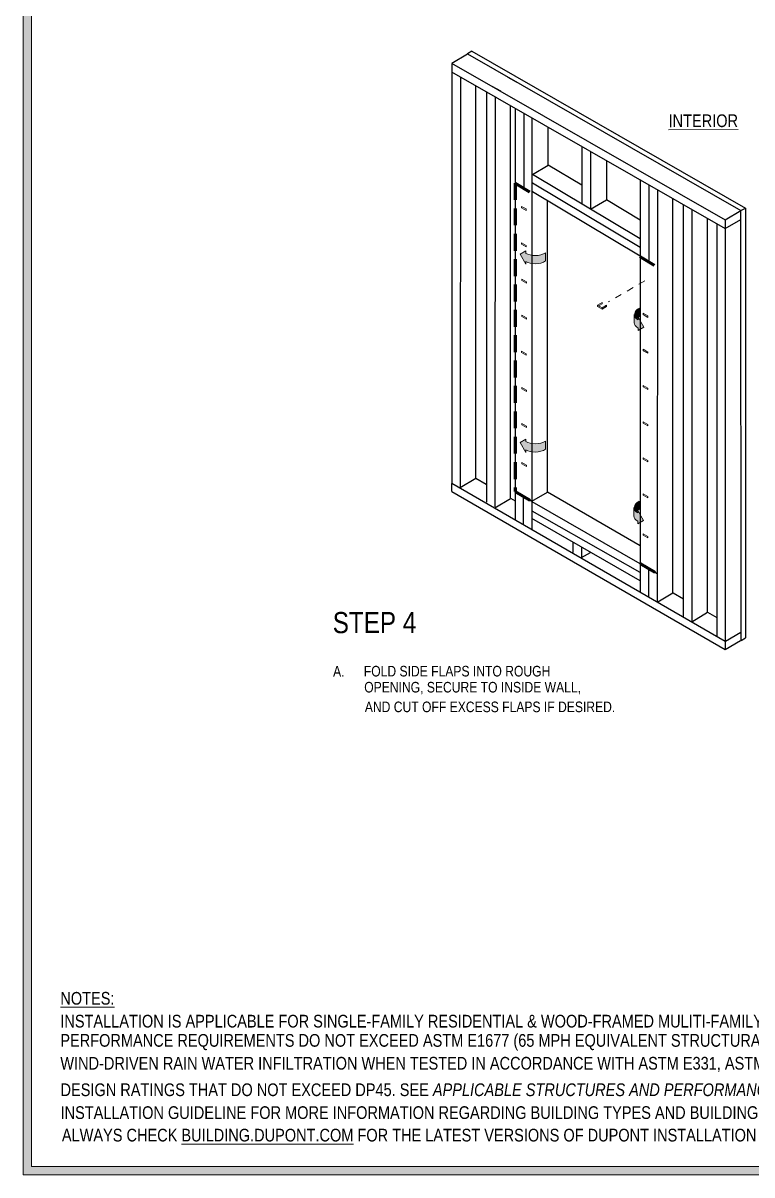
# Model space of a CAD drawing. Header units: inches. Extents: x -20.8 to 74.7, y -53.7 to 19.1.
# Drawn here: x -20.67 to -9.9, y -15.13 to 1.9 of the extents above; entities that cross this region are included whole.
import ezdxf

# ---------------------------------------------------------------- set-up
doc = ezdxf.new("R2010")
doc.units = ezdxf.units.IN
doc.header["$MEASUREMENT"] = 0
for name, pattern in [('AI-Linetype-11', [0.375113, 0.250075, -0.125038]), ('AI-Linetype-49', [0.055556, 0.041667, -0.013889]), ('AI-Linetype-6', [0.375113, 0.250075, -0.125038]), ('AI-Linetype-7', [0.375113, 0.250075, -0.125038]), ('AI-Linetype-8', [0.375113, 0.250075, -0.125038]), ('AI-Linetype-9', [0.375113, 0.250075, -0.125038])]:
    doc.linetypes.add(name, pattern=pattern)
for name, color, linetype, lineweight in [('.ATI-TEXT', 7, 'Continuous', 0), ('G-ANNO-TTLB', 7, 'Continuous', 0), ('LOGOS', 7, 'Continuous', 0), ('TYVEK', 7, 'Continuous', 0)]:
    doc.layers.add(name, color=color, linetype=linetype, lineweight=lineweight)

# ---------------------------------------------------------------- blocks, each defined once
blk = doc.blocks.new('Block_164')
at = {"layer": 'TYVEK', "color": 33, "lineweight": 25, "true_color": 0xcb9865}
for points in [[(-10.058, -7.231)], [(-10.291, -7.366)]]:
    blk.add_lwpolyline(points, dxfattribs=at)
blk = doc.blocks.new('Block_165')
at = {"layer": 'TYVEK', "color": 33, "lineweight": 25, "true_color": 0xcb9865}
for p, q in [((-11.55, -0.417), (-11.55, -1.552)), ((-11.422, -0.493), (-11.422, -1.628))]:
    blk.add_line(p, q, dxfattribs=at)
blk = doc.blocks.new('Block_166')
at = {"layer": 'TYVEK', "color": 33, "lineweight": 25, "true_color": 0xcb9865}
for p, q in [((-13.267, 0.565), (-13.267, -0.528)), ((-13.15, 0.498), (-13.15, -0.595))]:
    blk.add_line(p, q, dxfattribs=at)
blk = doc.blocks.new('Block_167')
at = {"layer": 'TYVEK', "color": 33, "lineweight": 25, "true_color": 0xcb9865}
for points in [[(-13.139, 0.491)], [(-13.142, -0.597)]]:
    blk.add_lwpolyline(points, dxfattribs=at)
blk = doc.blocks.new('Block_168')
at = {"layer": 'TYVEK', "color": 33, "lineweight": 25, "true_color": 0xcb9865}
for points in [[(-13.695, -4.864)], [(-13.82, -5.205)]]:
    blk.add_lwpolyline(points, dxfattribs=at)
blk = doc.blocks.new('Block_169')
at = {"layer": 'TYVEK', "color": 93, "lineweight": 70, "true_color": 0x6bbe46}
for points in [[(-11.501, -1.555)], [(-11.501, -6.021)]]:
    blk.add_lwpolyline(points, dxfattribs=at)
blk = doc.blocks.new('Block_170')
at = {"layer": 'TYVEK', "color": 33, "lineweight": 25, "true_color": 0xcb9865}
for points in [[(-13.275, -3.214)], [(-13.275, -5.101)]]:
    blk.add_lwpolyline(points, dxfattribs=at)
blk = doc.blocks.new('Block_604')
at = {"layer": '.ATI-TEXT', "char_height": 0.2, "attachment_point": 7}
for s, insert in [('\\C18;\\c0;\\FArial Narrow|b0|i0|c1;\\H0.156297;\\W1.000000;A.', (-16.085, -7.766)), ('\\C18;\\c0;\\FArial Narrow|b0|i0|c1;\\H0.156297;\\W1.000000;FOLD SIDE FLAPS INTO ROUGH', (-15.631, -7.766)), ('\\C18;\\c0;\\FArial Narrow|b0|i0|c1;\\H0.156297;\\W1.000000;OPENING, SECURE TO INSIDE WALL,', (-15.625, -8.03)), ('\\C18;\\c0;\\FArial Narrow|b0|i0|c1;\\H0.156297;\\W1.000000;AND CUT OFF EXCESS FLAPS IF DESIRED.', (-15.616, -8.294)), ('\\C18;\\c0;\\FArial Narrow|b0|i0|c1;\\H0.156297;\\W1.000000; ', (-13.11, -8.556))]:
    blk.add_mtext(s, dxfattribs=dict(at, insert=insert))
blk = doc.blocks.new('Block_657')
at = {"layer": '.ATI-TEXT', "char_height": 0.2, "attachment_point": 7}
for s, insert in [('\\L\\C18;\\c0;\\FArial Narrow|b0|i0|c1;\\H0.187500;\\W1.000000;NOTES:\\l', (-20.115, -12.619)), ('\\C18;\\c0;\\FArial Narrow|b0|i0|c1;\\H0.187500;\\W1.000000;INSTALLATION IS APPLICABLE FOR SINGLE-FAMILY RESIDENTIAL & WOOD-FRAMED MULITI-FAMILY AND LIGHT COMMERCIAL BUILDINGS WHEN ', (-20.115, -12.957)), ('\\C18;\\c0;\\FArial Narrow|b0|i0|c1;\\H0.187500;\\W1.000000;PERFORMANCE REQUIREMENTS DO NOT EXCEED ASTM E1677 (65 MPH EQUIVALENT STRUCTURAL LOAD AND 50 MPH (6.24 PSF) EQUIVALENT', (-20.115, -13.295)), ('\\C18;\\c0;\\FArial Narrow|b0|i0|c1;\\H0.187500;\\W1.000000;WIND-DRIVEN RAIN WATER INFILTRATION WHEN TESTED IN ACCORDANCE WITH ASTM E331, ASTM E1105, OR SIMILAR), AND WINDOW/DOOR', (-20.115, -13.633)), ('\\C18;\\c0;\\FArial Narrow|b0|i0|c1;\\H0.187500;\\W1.000000;DESIGN RATINGS THAT DO NOT EXCEED DP45. SEE \\FArial Narrow Italic|b0|i1|c1;APPLICABLE STRUCTURES AND PERFORMANCE CRITERIA \\FArial Narrow|b0|i0|c1;IN THE APPLICABLE DUPONT', (-20.112, -13.971)), ('\\C18;\\c0;\\FArial Narrow|b0|i0|c1;\\H0.187500;\\W1.000000;INSTALLATION GUIDELINE FOR MORE INFORMATION REGARDING BUILDING TYPES AND BUILDING ENVELOPE PERFORMANCE.  ', (-20.112, -14.309)), ('\\C18;\\c0;\\FArial Narrow|b0|i0|c1;\\H0.187500;\\W1.000000;ALWAYS CHECK \\L\\C160;\\c16730368;BUILDING.DUPON\\l\\LT\\l\\L.COM\\l\\C18;\\c0; FOR THE LATEST VERSIONS OF DUPONT INSTALLATION GUIDELINES AND OTHER PRODUCT LITERATURE.', (-20.092, -14.642))]:
    blk.add_mtext(s, dxfattribs=dict(at, insert=insert))
blk = doc.blocks.new('Block_739')
at = {"layer": 'LOGOS', "true_color": 0x231f20, "transparency": 33554687}
h = blk.add_hatch(color=250, dxfattribs=at)
h.dxf.hatch_style = 2
edge = h.paths.add_edge_path()
edge.add_spline(control_points=[(-11.557, -2.318), (-11.599, -2.338), (-11.626, -2.369), (-11.626, -2.403), (-11.626, -2.425), (-11.615, -2.446), (-11.595, -2.464), (-11.585, -2.454), (-11.572, -2.446), (-11.557, -2.439), (-11.557, -2.439), (-11.557, -2.318), (-11.557, -2.318)], knot_values=[0, 0, 0, 0, 1, 1, 1, 2, 2, 2, 3, 3, 3, 4, 4, 4, 4], degree=3, periodic=0)
h = blk.add_hatch(color=250, dxfattribs=at)
h.dxf.hatch_style = 2
edge = h.paths.add_edge_path()
edge.add_spline(control_points=[(-11.578, -2.453), (-11.578, -2.453), (-11.492, -2.601), (-11.492, -2.601), (-11.492, -2.601), (-11.578, -2.651), (-11.578, -2.651), (-11.578, -2.651), (-11.578, -2.613), (-11.578, -2.613), (-11.613, -2.592), (-11.635, -2.564), (-11.635, -2.533), (-11.635, -2.533), (-11.635, -2.412), (-11.635, -2.412), (-11.635, -2.443), (-11.613, -2.471), (-11.578, -2.492), (-11.578, -2.492), (-11.578, -2.453), (-11.578, -2.453)], knot_values=[0, 0, 0, 0, 1, 1, 1, 2, 2, 2, 3, 3, 3, 4, 4, 4, 5, 5, 5, 6, 6, 6, 7, 7, 7, 7], degree=3, periodic=0)
at = {"layer": 'LOGOS'}
for points, knots in [([(-11.557, -2.318), (-11.599, -2.338), (-11.626, -2.369), (-11.626, -2.403), (-11.626, -2.425), (-11.615, -2.446), (-11.595, -2.464), (-11.585, -2.454), (-11.572, -2.446), (-11.557, -2.439), (-11.557, -2.439), (-11.557, -2.318), (-11.557, -2.318)], [0, 0, 0, 0, 1, 1, 1, 2, 2, 2, 3, 3, 3, 4, 4, 4, 4]), ([(-11.578, -2.453), (-11.578, -2.453), (-11.492, -2.601), (-11.492, -2.601), (-11.492, -2.601), (-11.578, -2.651), (-11.578, -2.651), (-11.578, -2.651), (-11.578, -2.613), (-11.578, -2.613), (-11.613, -2.592), (-11.635, -2.564), (-11.635, -2.533), (-11.635, -2.533), (-11.635, -2.412), (-11.635, -2.412), (-11.635, -2.443), (-11.613, -2.471), (-11.578, -2.492), (-11.578, -2.492), (-11.578, -2.453), (-11.578, -2.453)], [0, 0, 0, 0, 1, 1, 1, 2, 2, 2, 3, 3, 3, 4, 4, 4, 5, 5, 5, 6, 6, 6, 7, 7, 7, 7])]:
    blk.add_open_spline(points, degree=3, knots=knots, dxfattribs=at)
blk = doc.blocks.new('Block_740')
at = {"layer": 'LOGOS', "true_color": 0x231f20, "transparency": 33554687}
h = blk.add_hatch(color=250, dxfattribs=at)
h.dxf.hatch_style = 2
edge = h.paths.add_edge_path()
edge.add_spline(control_points=[(-13.236, -1.629), (-13.2, -1.649), (-13.152, -1.662), (-13.098, -1.662), (-13.038, -1.662), (-12.984, -1.646), (-12.948, -1.621), (-12.948, -1.621), (-12.948, -1.5), (-12.948, -1.5), (-12.984, -1.525), (-13.038, -1.541), (-13.098, -1.541), (-13.152, -1.541), (-13.2, -1.528), (-13.236, -1.508), (-13.236, -1.508), (-13.236, -1.469), (-13.236, -1.469), (-13.236, -1.469), (-13.321, -1.519), (-13.321, -1.519), (-13.321, -1.519), (-13.236, -1.667), (-13.236, -1.667), (-13.236, -1.667), (-13.236, -1.629), (-13.236, -1.629)], knot_values=[0, 0, 0, 0, 1, 1, 1, 2, 2, 2, 3, 3, 3, 4, 4, 4, 5, 5, 5, 6, 6, 6, 7, 7, 7, 8, 8, 8, 9, 9, 9, 9], degree=3, periodic=0)
at = {"layer": 'LOGOS', "color": 250, "lineweight": 18, "true_color": 0x231f20}
for points in [[(-13.299, -1.351), (-13.231, -1.39), (-13.231, -1.41), (-13.299, -1.37)], [(-13.297, -1.888), (-13.229, -1.927), (-13.229, -1.947), (-13.297, -1.908)], [(-13.297, -2.421), (-13.229, -2.46), (-13.229, -2.48), (-13.297, -2.441)]]:
    blk.add_lwpolyline(points, close=True, dxfattribs=at)
at = {"layer": 'LOGOS'}
blk.add_open_spline([(-13.236, -1.629), (-13.2, -1.649), (-13.152, -1.662), (-13.098, -1.662), (-13.038, -1.662), (-12.984, -1.646), (-12.948, -1.621), (-12.948, -1.621), (-12.948, -1.5), (-12.948, -1.5), (-12.984, -1.525), (-13.038, -1.541), (-13.098, -1.541), (-13.152, -1.541), (-13.2, -1.528), (-13.236, -1.508), (-13.236, -1.508), (-13.236, -1.469), (-13.236, -1.469), (-13.236, -1.469), (-13.321, -1.519), (-13.321, -1.519), (-13.321, -1.519), (-13.236, -1.667), (-13.236, -1.667), (-13.236, -1.667), (-13.236, -1.629), (-13.236, -1.629)], degree=3, knots=[0, 0, 0, 0, 1, 1, 1, 2, 2, 2, 3, 3, 3, 4, 4, 4, 5, 5, 5, 6, 6, 6, 7, 7, 7, 8, 8, 8, 9, 9, 9, 9], dxfattribs=at)
blk = doc.blocks.new('Block_741')
at = {"layer": 'LOGOS', "true_color": 0x231f20, "transparency": 33554687}
h = blk.add_hatch(color=250, dxfattribs=at)
h.dxf.hatch_style = 2
edge = h.paths.add_edge_path()
edge.add_spline(control_points=[(-13.236, -4.413), (-13.2, -4.433), (-13.152, -4.446), (-13.098, -4.446), (-13.038, -4.446), (-12.984, -4.43), (-12.948, -4.405), (-12.948, -4.405), (-12.948, -4.284), (-12.948, -4.284), (-12.984, -4.308), (-13.038, -4.324), (-13.098, -4.324), (-13.152, -4.324), (-13.2, -4.312), (-13.236, -4.292), (-13.236, -4.292), (-13.236, -4.253), (-13.236, -4.253), (-13.236, -4.253), (-13.321, -4.303), (-13.321, -4.303), (-13.321, -4.303), (-13.236, -4.451), (-13.236, -4.451), (-13.236, -4.451), (-13.236, -4.413), (-13.236, -4.413)], knot_values=[0, 0, 0, 0, 1, 1, 1, 2, 2, 2, 3, 3, 3, 4, 4, 4, 5, 5, 5, 6, 6, 6, 7, 7, 7, 8, 8, 8, 9, 9, 9, 9], degree=3, periodic=0)
at = {"layer": 'LOGOS', "color": 250, "lineweight": 18, "true_color": 0x231f20}
for points in [[(-13.299, -2.954), (-13.231, -2.993), (-13.231, -3.013), (-13.299, -2.973)], [(-13.297, -3.491), (-13.229, -3.531), (-13.229, -3.55), (-13.297, -3.511)], [(-13.297, -4.024), (-13.229, -4.063), (-13.229, -4.083), (-13.297, -4.044)], [(-13.297, -4.598), (-13.229, -4.638), (-13.229, -4.658), (-13.297, -4.618)]]:
    blk.add_lwpolyline(points, close=True, dxfattribs=at)
at = {"layer": 'LOGOS'}
blk.add_open_spline([(-13.236, -4.413), (-13.2, -4.433), (-13.152, -4.446), (-13.098, -4.446), (-13.038, -4.446), (-12.984, -4.43), (-12.948, -4.405), (-12.948, -4.405), (-12.948, -4.284), (-12.948, -4.284), (-12.984, -4.308), (-13.038, -4.324), (-13.098, -4.324), (-13.152, -4.324), (-13.2, -4.312), (-13.236, -4.292), (-13.236, -4.292), (-13.236, -4.253), (-13.236, -4.253), (-13.236, -4.253), (-13.321, -4.303), (-13.321, -4.303), (-13.321, -4.303), (-13.236, -4.451), (-13.236, -4.451), (-13.236, -4.451), (-13.236, -4.413), (-13.236, -4.413)], degree=3, knots=[0, 0, 0, 0, 1, 1, 1, 2, 2, 2, 3, 3, 3, 4, 4, 4, 5, 5, 5, 6, 6, 6, 7, 7, 7, 8, 8, 8, 9, 9, 9, 9], dxfattribs=at)
blk = doc.blocks.new('Block_742')
at = {"layer": 'LOGOS', "color": 250, "lineweight": 18, "true_color": 0x231f20}
for points in [[(-11.505, -3.46), (-11.436, -3.499), (-11.436, -3.519), (-11.505, -3.48)], [(-11.503, -3.997), (-11.435, -4.037), (-11.435, -4.057), (-11.503, -4.017)], [(-11.503, -4.53), (-11.435, -4.57), (-11.435, -4.589), (-11.503, -4.55)], [(-11.503, -5.063), (-11.435, -5.102), (-11.435, -5.122), (-11.503, -5.083)]]:
    blk.add_lwpolyline(points, close=True, dxfattribs=at)
blk = doc.blocks.new('Block_743')
at = {"layer": 'LOGOS', "true_color": 0x231f20, "transparency": 33554687}
h = blk.add_hatch(color=250, dxfattribs=at)
h.dxf.hatch_style = 2
edge = h.paths.add_edge_path()
edge.add_spline(control_points=[(-11.583, -5.309), (-11.583, -5.309), (-11.497, -5.457), (-11.497, -5.457), (-11.497, -5.457), (-11.583, -5.506), (-11.583, -5.506), (-11.583, -5.506), (-11.583, -5.468), (-11.583, -5.468), (-11.618, -5.448), (-11.64, -5.42), (-11.64, -5.389), (-11.64, -5.389), (-11.64, -5.268), (-11.64, -5.268), (-11.64, -5.299), (-11.618, -5.327), (-11.583, -5.347), (-11.583, -5.347), (-11.583, -5.309), (-11.583, -5.309)], knot_values=[0, 0, 0, 0, 1, 1, 1, 2, 2, 2, 3, 3, 3, 4, 4, 4, 5, 5, 5, 6, 6, 6, 7, 7, 7, 7], degree=3, periodic=0)
h = blk.add_hatch(color=250, dxfattribs=at)
h.dxf.hatch_style = 2
edge = h.paths.add_edge_path()
edge.add_spline(control_points=[(-11.562, -5.173), (-11.604, -5.194), (-11.631, -5.224), (-11.631, -5.259), (-11.631, -5.281), (-11.619, -5.302), (-11.6, -5.319), (-11.589, -5.31), (-11.577, -5.301), (-11.562, -5.294), (-11.562, -5.294), (-11.562, -5.173), (-11.562, -5.173)], knot_values=[0, 0, 0, 0, 1, 1, 1, 2, 2, 2, 3, 3, 3, 4, 4, 4, 4], degree=3, periodic=0)
at = {"layer": 'LOGOS'}
for points, knots in [([(-11.583, -5.309), (-11.583, -5.309), (-11.497, -5.457), (-11.497, -5.457), (-11.497, -5.457), (-11.583, -5.506), (-11.583, -5.506), (-11.583, -5.506), (-11.583, -5.468), (-11.583, -5.468), (-11.618, -5.448), (-11.64, -5.42), (-11.64, -5.389), (-11.64, -5.389), (-11.64, -5.268), (-11.64, -5.268), (-11.64, -5.299), (-11.618, -5.327), (-11.583, -5.347), (-11.583, -5.347), (-11.583, -5.309), (-11.583, -5.309)], [0, 0, 0, 0, 1, 1, 1, 2, 2, 2, 3, 3, 3, 4, 4, 4, 5, 5, 5, 6, 6, 6, 7, 7, 7, 7]), ([(-11.562, -5.173), (-11.604, -5.194), (-11.631, -5.224), (-11.631, -5.259), (-11.631, -5.281), (-11.619, -5.302), (-11.6, -5.319), (-11.589, -5.31), (-11.577, -5.301), (-11.562, -5.294), (-11.562, -5.294), (-11.562, -5.173), (-11.562, -5.173)], [0, 0, 0, 0, 1, 1, 1, 2, 2, 2, 3, 3, 3, 4, 4, 4, 4])]:
    blk.add_open_spline(points, degree=3, knots=knots, dxfattribs=at)

msp = doc.modelspace()

# ---------------------------------------------------------------- hatches: boundary and pattern name
at = {"layer": 'G-ANNO-TTLB', "true_color": 0xb9529f, "transparency": 33554687}
h = msp.add_hatch(color=233, dxfattribs=at)
edge = h.paths.add_edge_path()
edge.add_spline(control_points=[(20.034, -15.135), (20.034, -15.135), (-20.666, -15.135), (-20.666, -15.135), (-20.666, -15.135), (-20.666, 19.001), (-20.666, 19.001), (-20.666, 19.001), (20.034, 19.001), (20.034, 19.001), (20.034, 19.001), (20.034, -15.135), (20.034, -15.135)], knot_values=[0, 0, 0, 0, 1, 1, 1, 2, 2, 2, 3, 3, 3, 4, 4, 4, 4], degree=3, periodic=0)
edge = h.paths.add_edge_path()
edge.add_spline(control_points=[(-20.541, 18.876), (-20.541, 18.876), (-20.541, -15.01), (-20.541, -15.01), (-20.541, -15.01), (19.909, -15.01), (19.909, -15.01), (19.909, -15.01), (19.909, 18.876), (19.909, 18.876), (19.909, 18.876), (-20.541, 18.876), (-20.541, 18.876)], knot_values=[0, 0, 0, 0, 1, 1, 1, 2, 2, 2, 3, 3, 3, 4, 4, 4, 4], degree=3, periodic=0)
edge.add_line((-20.541, 18.876), (-20.541, 18.876))

# ---------------------------------------------------------------- linework, layer by layer
at = {"layer": 'G-ANNO-TTLB', "color": 233, "lineweight": 9, "true_color": 0xb9529f}
for p, q in [((-20.666, 19.001), (-20.666, -15.135)), ((-20.541, 18.876), (-20.541, -15.01)), ((-20.541, -15.01), (-20.541, 18.876)), ((-20.666, -15.135), (20.034, -15.135)), ((-20.541, -15.01), (19.909, -15.01)), ((19.909, -15.01), (-20.541, -15.01))]:
    msp.add_line(p, q, dxfattribs=at)
at = {"layer": 'G-ANNO-TTLB'}
for points in [[(20.034, -15.135), (20.034, -15.135), (-20.666, -15.135), (-20.666, -15.135), (-20.666, -15.135), (-20.666, 19.001), (-20.666, 19.001), (-20.666, 19.001), (20.034, 19.001), (20.034, 19.001), (20.034, 19.001), (20.034, -15.135), (20.034, -15.135)], [(-20.541, 18.876), (-20.541, 18.876), (-20.541, -15.01), (-20.541, -15.01), (-20.541, -15.01), (19.909, -15.01), (19.909, -15.01), (19.909, -15.01), (19.909, 18.876), (19.909, 18.876), (19.909, 18.876), (-20.541, 18.876), (-20.541, 18.876)]]:
    msp.add_open_spline(points, degree=3, knots=[0, 0, 0, 0, 1, 1, 1, 2, 2, 2, 3, 3, 3, 4, 4, 4, 4], dxfattribs=at)
at = {"layer": 'LOGOS', "color": 250, "linetype": 'AI-Linetype-49', "lineweight": 18, "true_color": 0x231f20}
msp.add_line((-11.48, -1.915), (-12.014, -2.223), dxfattribs=at)
at = {"layer": 'LOGOS', "color": 250, "lineweight": 18, "true_color": 0x231f20}
for points in [[(-13.301, -0.813), (-13.232, -0.852), (-13.232, -0.872), (-13.301, -0.833)], [(-12.179, -2.295), (-12.111, -2.255), (-12.111, -2.235), (-12.179, -2.275)], [(-12.179, -2.275), (-12.111, -2.314), (-12.111, -2.334), (-12.179, -2.295)], [(-12.111, -2.334), (-12.043, -2.295), (-12.043, -2.275), (-12.111, -2.314)], [(-11.504, -2.394), (-11.435, -2.434), (-11.435, -2.454), (-11.504, -2.414)], [(-11.504, -2.927), (-11.435, -2.967), (-11.435, -2.986), (-11.504, -2.947)], [(-11.502, -5.656), (-11.434, -5.696), (-11.434, -5.715), (-11.502, -5.676)]]:
    msp.add_lwpolyline(points, close=True, dxfattribs=at)
at = {"layer": 'TYVEK', "color": 33, "lineweight": 25, "true_color": 0xcb9865}
for p, q in [((-14.332, 1.305), (-14.101, 1.441)), ((-14.335, 1.306), (-10.293, -1.011)), ((-14.332, 1.298), (-14.332, -4.905)), ((-14.335, 1.177), (-10.293, -1.141)), ((-14.204, 1.102), (-14.207, -4.971)), ((-13.505, 1.099), (-13.38, 1.028)), ((-13.974, -4.832), (-13.974, 0.97)), ((-13.82, 0.882), (-13.82, -5.189)), ((-13.738, 0.965), (-13.613, 0.893)), ((-13.735, 0.963), (-13.735, 0.963)), ((-13.613, 0.893), (-13.613, 0.892)), ((-13.692, 0.809), (-13.695, -5.257)), ((-13.462, -5.122), (-13.462, 0.677)), ((-13.395, 0.638), (-13.395, -5.448)), ((-12.908, 0.126), (-12.908, 0.359)), ((-12.781, 0.415), (-12.781, 0.415)), ((-12.908, -0.207), (-12.908, 0.126)), ((-12.408, 0.072), (-12.408, -0.778)), ((-12.28, -0.001), (-12.28, -0.854)), ((-12.047, -0.135), (-12.047, -0.719)), ((-13.139, -0.34), (-12.905, -0.205)), ((-11.55, -1.292), (-13.139, -0.34)), ((-12.408, -0.502), (-12.908, -0.203)), ((-11.55, -1.42), (-13.139, -0.468)), ((-11.55, -1.55), (-13.139, -0.597)), ((-11.294, -0.566), (-11.297, -6.657)), ((-12.28, -0.854), (-12.047, -0.719)), ((-11.55, -1.016), (-12.047, -0.718)), ((-11.064, -6.521), (-11.064, -0.699)), ((-10.911, -0.786), (-10.911, -6.885)), ((-10.783, -0.86), (-10.786, -6.947)), ((-10.552, -6.815), (-10.552, -0.992)), ((-10.293, -1.011), (-10.06, -0.876)), ((-10.293, -1.141), (-10.06, -1.006)), ((-10.293, -1.011), (-10.291, -7.24)), ((-10.058, -7.231), (-10.06, -0.876)), ((-10.416, -1.07), (-10.416, -7.171)), ((-13.974, -2.486), (-13.974, -2.401)), ((-14.332, -4.905), (-10.291, -7.243)), ((-14.331, -5.031), (-14.331, -4.912)), ((-14.207, -4.971), (-13.974, -4.832)), ((-14.331, -5.031), (-10.293, -7.363)), ((-13.397, -5.031), (-13.15, -5.173)), ((-13.275, -5.106), (-13.275, -5.517)), ((-13.15, -5.173), (-12.916, -5.038)), ((-11.55, -5.831), (-12.919, -5.04)), ((-13.695, -5.27), (-13.462, -5.131)), ((-13.149, -5.18), (-13.15, -5.589)), ((-11.55, -6.101), (-13.144, -5.18)), ((-11.547, -6.35), (-13.147, -5.43)), ((-11.55, -6.227), (-13.142, -5.319)), ((-12.543, -5.779), (-12.543, -5.93)), ((-12.415, -5.853), (-12.415, -6.006)), ((-12.415, -6.006), (-12.28, -5.932)), ((-11.55, -6.09), (-11.297, -6.24)), ((-11.55, -6.101), (-11.55, -6.515)), ((-11.425, -6.175), (-11.425, -6.588)), ((-11.289, -6.66), (-11.064, -6.526)), ((-10.786, -6.954), (-10.552, -6.815)), ((-10.289, -7.243), (-10.06, -7.111)), ((-10.291, -7.363), (-10.064, -7.232)), ((-10.291, -7.24), (-10.291, -7.359))]:
    msp.add_line(p, q, dxfattribs=at)
at = {"layer": 'TYVEK', "color": 2, "lineweight": 25, "true_color": 0xf5eb12}
for p, q in [((-14.035, 1.48), (-14.101, 1.441)), ((-14.101, 1.441), (-10.06, -0.876)), ((-10.06, -0.876), (-9.993, -0.838)), ((-13.974, -4.832), (-13.821, -4.92)), ((-13.462, -5.13), (-13.395, -5.169)), ((-11.062, -6.526), (-10.909, -6.614)), ((-10.552, -6.815), (-10.416, -6.893)), ((-10.058, -7.231), (-9.994, -7.193))]:
    msp.add_line(p, q, dxfattribs=at)
at = {"layer": 'TYVEK', "color": 18, "lineweight": 25, "true_color": 0x000000}
for p, q in [((-14.035, 1.48), (-9.993, -0.838)), ((-13.15, -0.597), (-13.15, -5.173)), ((-12.916, -5.038), (-12.916, -0.737)), ((-9.994, -0.838), (-9.994, -7.193)), ((-11.55, -1.55), (-11.55, -6.09))]:
    msp.add_line(p, q, dxfattribs=at)
at = {"layer": 'TYVEK', "color": 18, "linetype": 'AI-Linetype-6', "lineweight": 60, "true_color": 0x000000}
msp.add_line((-13.397, -0.468), (-13.15, -0.618), dxfattribs=at)
at = {"layer": 'TYVEK', "color": 18, "linetype": 'AI-Linetype-11', "lineweight": 60, "true_color": 0x000000}
msp.add_line((-13.397, -0.468), (-13.397, -5.031), dxfattribs=at)
at = {"layer": 'TYVEK', "color": 18, "linetype": 'AI-Linetype-8', "lineweight": 60, "true_color": 0x000000}
msp.add_line((-11.555, -1.555), (-11.307, -1.705), dxfattribs=at)
at = {"layer": 'TYVEK', "color": 18, "linetype": 'AI-Linetype-7', "lineweight": 60, "true_color": 0x000000}
msp.add_line((-13.397, -5.031), (-13.15, -5.173), dxfattribs=at)
at = {"layer": 'TYVEK', "color": 18, "linetype": 'AI-Linetype-9', "lineweight": 60, "true_color": 0x000000}
msp.add_line((-11.547, -6.092), (-11.297, -6.24), dxfattribs=at)
at = {"layer": 'TYVEK', "color": 18, "lineweight": 25, "true_color": 0x000000}
for points in [[(-14.03, 1.341)], [(-14.03, -5.205)]]:
    msp.add_lwpolyline(points, dxfattribs=at)
at = {"layer": 'TYVEK', "color": 33, "lineweight": 25, "true_color": 0xcb9865}
for points in [[(-13.519, -5.082)], [(-13.272, -5.103)], [(-13.52, -5.666)]]:
    msp.add_lwpolyline(points, dxfattribs=at)

# ---------------------------------------------------------------- block references
at = {"layer": '.ATI-TEXT'}
for name in ['Block_604', 'Block_657']:
    msp.add_blockref(name, (0, 0), dxfattribs=at)
at = {"layer": 'LOGOS'}
for name in ['Block_740', 'Block_739', 'Block_741', 'Block_742', 'Block_743']:
    msp.add_blockref(name, (0, 0), dxfattribs=at)
at = {"layer": 'TYVEK'}
for name in ['Block_166', 'Block_167', 'Block_165', 'Block_169', 'Block_170', 'Block_168', 'Block_164']:
    msp.add_blockref(name, (0, 0), dxfattribs=at)

# ---------------------------------------------------------------- texts
at = {"layer": '.ATI-TEXT', "insert": (-11.128, 0.355), "char_height": 0.2, "attachment_point": 7, "rotation": 0.1123}
msp.add_mtext('\\L\\C18;\\c0;\\FArial Narrow|b0|i0|c1;\\H0.187555;\\W0.999992;INTERIOR\\l', dxfattribs=at)
at = {"layer": '.ATI-TEXT', "insert": (-16.09, -7.128), "char_height": 0.2, "attachment_point": 7}
msp.add_mtext('\\C18;\\c0;\\FArial Narrow|b0|i0|c1;\\H0.312594;\\W1.000000;STEP 4', dxfattribs=at)

doc.saveas('drawing.dxf')
